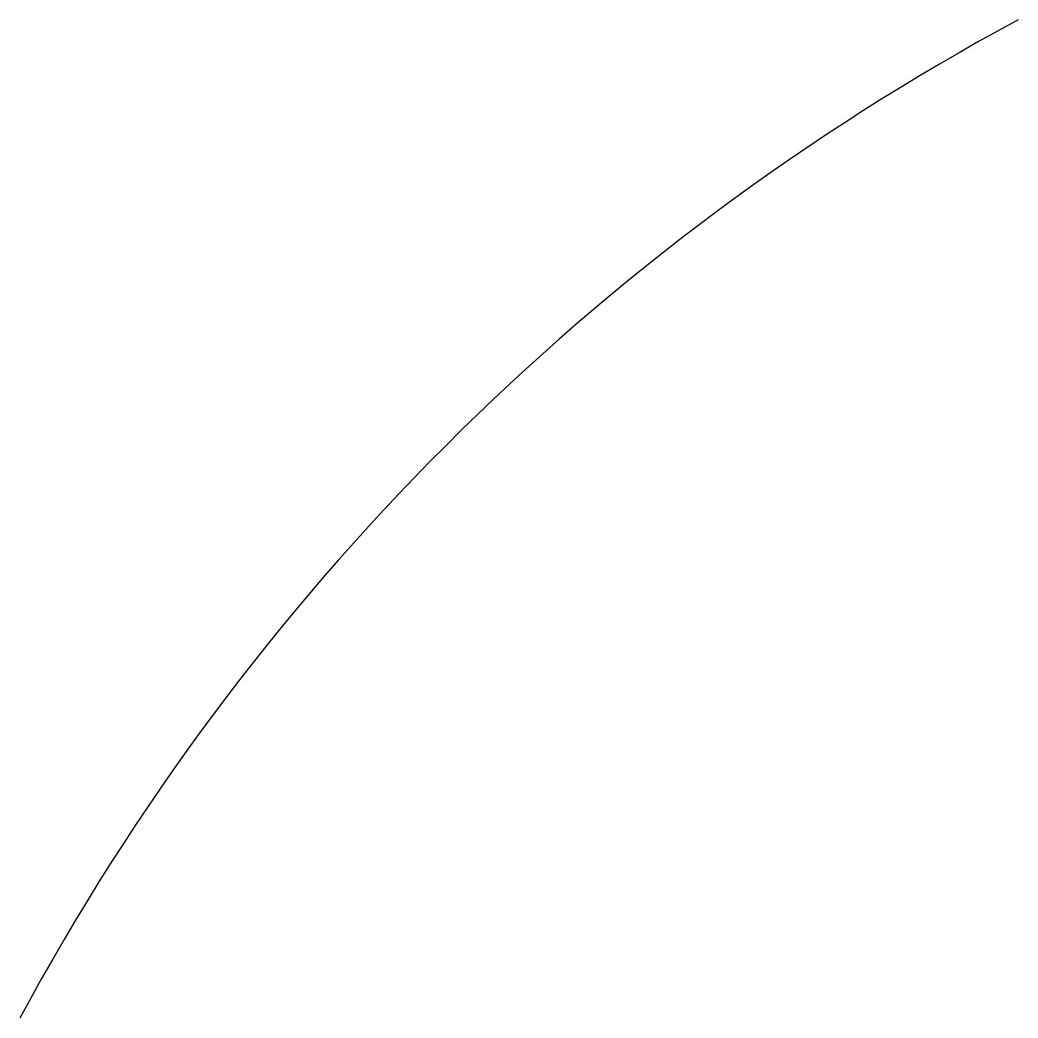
# Model space of a CAD drawing. Extents: x 50 to 100, y 50 to 100.
import ezdxf

# ---------------------------------------------------------------- set-up
doc = ezdxf.new("R2010")
doc.units = 0
doc.layers.get('0').update_dxf_attribs({"linetype": 'CONTINUOUS'})

msp = doc.modelspace()

# ---------------------------------------------------------------- linework, layer by layer
msp.add_lwpolyline([(100, 100, 0.146913), (50, 50)], format="xyb")

doc.saveas('drawing.dxf')
